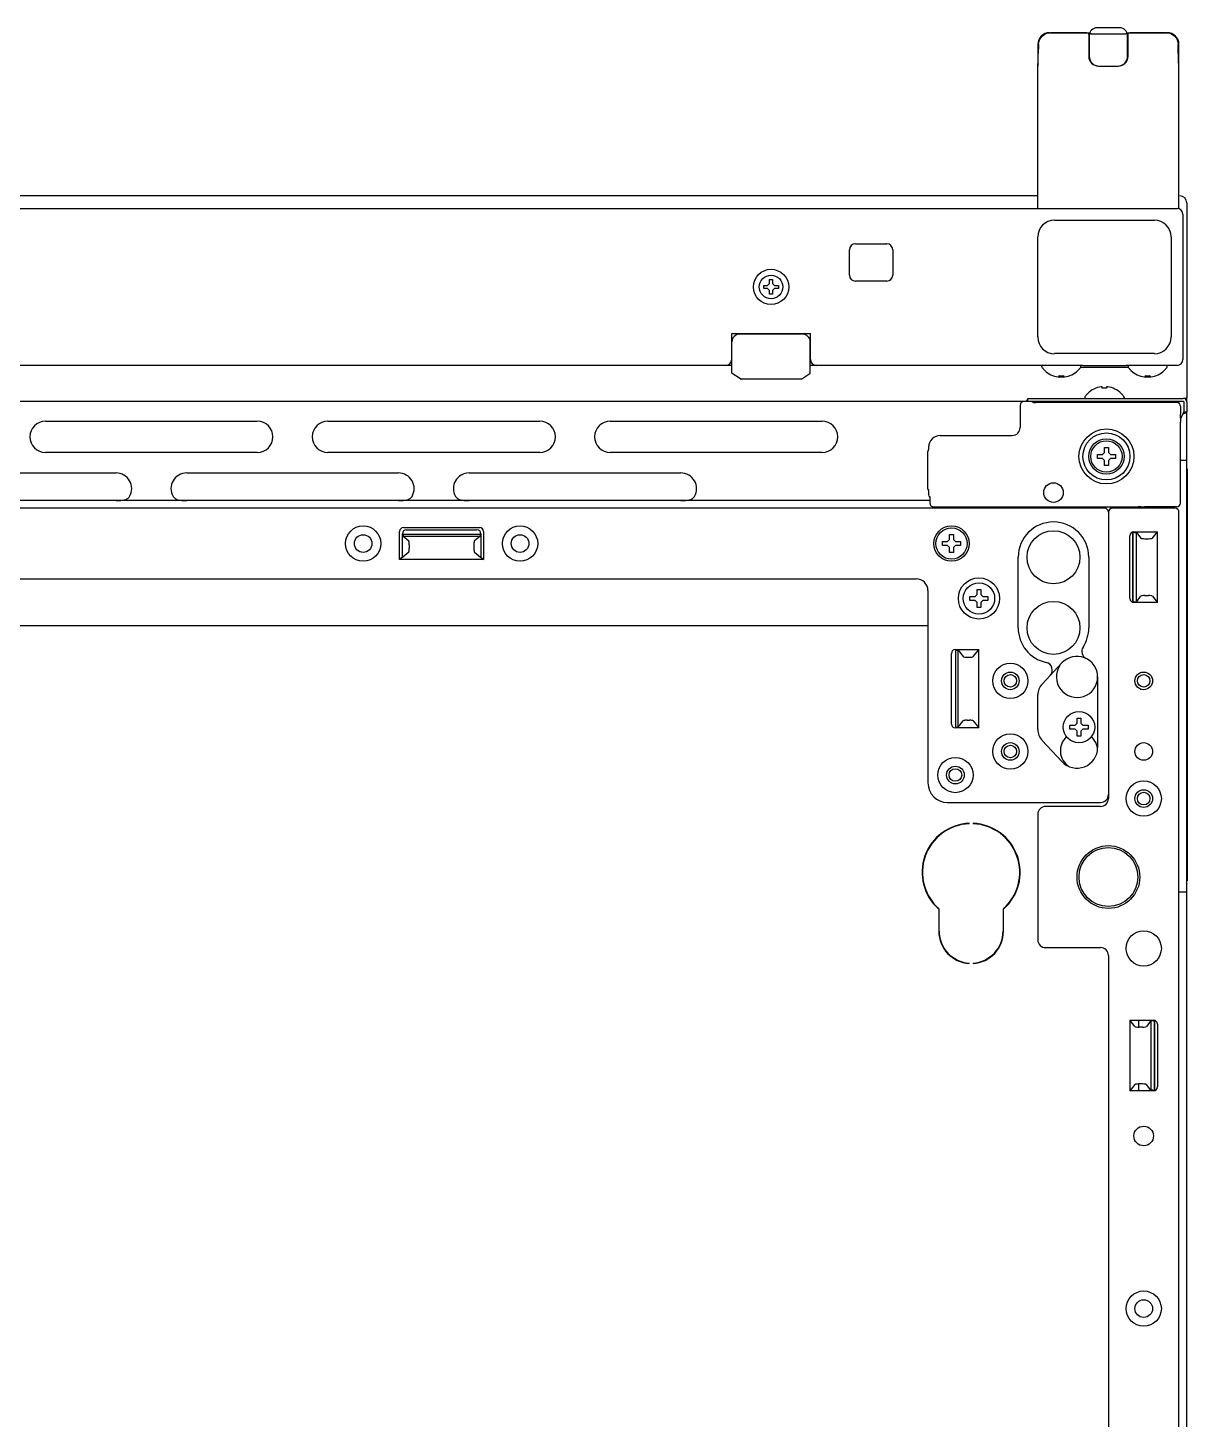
# Model space of a CAD drawing. Header units: millimetres. Extents: x -2618 to 1806, y -1718 to 1521.
# Drawn here: x 203 to 498.6, y 1166.2 to 1520.8 of the extents above; entities that cross this region are included whole.
import ezdxf

# ---------------------------------------------------------------- set-up
doc = ezdxf.new("R2010")
doc.units = ezdxf.units.MM
doc.header["$LTSCALE"] = 346.5
doc.layers.get('0').update_dxf_attribs({"linetype": 'CONTINUOUS'})
doc.layers.add('GEOM', color=7, linetype='CONTINUOUS')

msp = doc.modelspace()

# ---------------------------------------------------------------- linework, layer by layer
at = {"color": 7, "linetype": 'Continuous'}
for p, q in [((473, 1519.59), (463.71, 1519.59)), ((473.5, 1519.09), (473.5, 1513.59)), ((473.5, 1518.15), (473.6, 1518.18)), ((473.63, 1518.84), (473.63, 1513.59)), ((474.13, 1519.34), (482.88, 1519.34)), ((481.38, 1520.84), (475.63, 1520.84)), ((483.38, 1513.59), (483.38, 1518.84)), ((483.41, 1518.17), (483.5, 1518.15)), ((483.5, 1513.59), (483.5, 1519.09)), ((493.29, 1519.59), (484, 1519.59)), ((476, 1511.09), (481, 1511.09)), ((416.24, 1477.99), (-70.08, 1477.99)), ((460.5, 1477.99), (416.24, 1477.99)), ((498.5, 1476.19), (498.5, 1429.14)), ((-99, 1474.79), (496, 1474.79)), ((464.75, 1471.79), (490.25, 1471.79)), ((497.5, 1473.29), (497.5, 1436.29)), ((414, 1465.79), (422, 1465.79)), ((460.5, 1442.04), (460.5, 1467.54)), ((494.5, 1467.54), (494.5, 1442.04)), ((412.5, 1457.79), (412.5, 1464.29)), ((423.5, 1464.29), (423.5, 1457.79)), ((390.62, 1454.41), (390.62, 1455.16)), ((390.62, 1455.16), (391.62, 1455.16)), ((391.62, 1454.41), (390.62, 1454.41)), ((391.62, 1455.16), (392.12, 1455.66)), ((392.12, 1453.91), (391.62, 1454.41)), ((392.12, 1455.66), (392.12, 1456.66)), ((392.12, 1456.66), (392.88, 1456.66)), ((392.88, 1456.66), (392.88, 1455.66)), ((392.88, 1455.66), (393.38, 1455.16)), ((393.38, 1454.41), (392.88, 1453.91)), ((393.38, 1455.16), (394.38, 1455.16)), ((394.38, 1454.41), (393.38, 1454.41)), ((394.38, 1455.16), (394.38, 1454.41)), ((422, 1456.29), (414, 1456.29)), ((392.12, 1452.91), (392.12, 1453.91)), ((392.88, 1452.91), (392.12, 1452.91)), ((392.88, 1453.91), (392.88, 1452.91)), ((382.45, 1436.29), (382.45, 1442.89)), ((382.45, 1442.89), (402.55, 1442.89)), ((382.5, 1432.92), (382.5, 1440.79)), ((400.5, 1442.79), (384.5, 1442.79)), ((402.5, 1432.92), (402.5, 1440.79)), ((402.55, 1436.29), (402.55, 1442.89)), ((382.45, 1439.29), (382.5, 1439.29)), ((382.5, 1438.94), (382.45, 1438.94)), ((382.45, 1438.79), (382.5, 1438.79)), ((402.55, 1439.29), (402.5, 1439.29)), ((402.55, 1438.94), (402.5, 1438.94)), ((402.5, 1438.79), (402.55, 1438.79)), ((482, 1437.79), (464.75, 1437.79)), ((490.25, 1437.79), (482, 1437.79)), ((380.95, 1434.79), (16.05, 1434.79)), ((382.5, 1434.79), (380.95, 1434.79)), ((384.69, 1431.33), (382.61, 1432.71)), ((400.31, 1431.33), (402.39, 1432.71)), ((404.05, 1434.79), (402.5, 1434.79)), ((472, 1434.79), (404.05, 1434.79)), ((457.5, 1434.78), (456.26, 1434.77)), ((461.5, 1434.47), (461.5, 1434.59)), ((462, 1433.74), (462, 1433.79)), ((462, 1433.79), (462.02, 1433.79)), ((470.61, 1433.38), (470.6, 1433.39)), ((470.98, 1433.79), (471, 1433.79)), ((471, 1433.79), (471, 1433.74)), ((482.41, 1434.29), (471.41, 1434.29)), ((471.5, 1434.47), (471.5, 1434.59)), ((472, 1434.79), (474.25, 1434.79)), ((474.25, 1434.79), (483, 1434.79)), ((483.59, 1434.29), (482.41, 1434.29)), ((496, 1434.79), (483, 1434.79)), ((483.5, 1434.47), (483.5, 1434.59)), ((484, 1433.74), (484, 1433.79)), ((484, 1433.79), (484.02, 1433.79)), ((492.98, 1433.79), (493, 1433.79)), ((493, 1433.79), (493, 1433.74)), ((493.5, 1434.47), (493.5, 1434.59)), ((400.17, 1431.29), (384.83, 1431.29)), ((465.95, 1431.83), (465.95, 1432.19)), ((465.95, 1432.04), (467.05, 1432.04)), ((465.95, 1431.89), (467.05, 1431.89)), ((467.05, 1432.19), (467.05, 1431.83)), ((476.95, 1428.98), (476.95, 1429.34)), ((478.05, 1429.34), (478.05, 1428.98)), ((487.95, 1431.83), (487.95, 1432.19)), ((487.95, 1432.04), (489.05, 1432.04)), ((487.95, 1431.89), (489.05, 1431.89)), ((489.05, 1432.19), (489.05, 1431.83)), ((498.49, 1429.53), (498.52, 1427.89)), ((458, 1425.59), (458, 1426.39)), ((458, 1426.39), (497.6, 1426.39)), ((472.5, 1426.7), (472.5, 1426.59)), ((473, 1427.39), (473, 1427.43)), ((473.02, 1427.39), (473, 1427.39)), ((482, 1427.39), (481.98, 1427.39)), ((482, 1427.43), (482, 1427.39)), ((482.5, 1426.7), (482.5, 1426.59)), ((498.25, 1426.39), (497.62, 1426.39)), ((497.97, 1426.34), (497.87, 1426.34)), ((498.52, 1427.89), (498.5, 1426.63)), ((498.5, 1425.59), (498.5, 1426.63)), ((457, 1425.59), (-60, 1425.59)), ((456, 1424.59), (456, 1418.93)), ((458, 1425.59), (457, 1425.59)), ((497.6, 1425.59), (458, 1425.59)), ((459.03, 1425.57), (459.47, 1425.35)), ((495.88, 1425.34), (459.97, 1425.34)), ((483.5, 1425.59), (483.5, 1425.34)), ((496.5, 1425.12), (496.5, 1425.59)), ((497.6, 1422.51), (496.87, 1421.24)), ((496.88, 1424.34), (496.88, 1422.37)), ((497.6, 1425.59), (497.6, 1425.49)), ((497.6, 1422.51), (497.7, 1422.53)), ((497.7, 1425.49), (497.7, 1422.92)), ((497.7, 1422.92), (498.5, 1422.92)), ((498.5, 1425.49), (498.5, 1422.92)), ((498.5, 869.29), (498.5, 1422.92)), ((207.5, 1420.59), (261.5, 1420.59)), ((279.5, 1420.59), (333.5, 1420.59)), ((351.5, 1420.59), (405.5, 1420.59)), ((496.87, 1421.36), (496.87, 1421.34)), ((496.87, 1399.72), (496.87, 1420.34)), ((435.65, 1416.94), (454, 1416.94)), ((261.5, 1412.59), (207.5, 1412.59)), ((333.5, 1412.59), (279.5, 1412.59)), ((405.5, 1412.59), (351.5, 1412.59)), ((432.49, 1403.21), (432.49, 1412.97)), ((432.58, 1413.19), (432.65, 1413.15)), ((432.64, 1413.02), (432.65, 1413.07)), ((432.65, 1413.94), (432.65, 1413.32)), ((475.7, 1412.09), (477, 1412.09)), ((475.7, 1411.09), (475.7, 1412.09)), ((477, 1412.09), (477.5, 1412.59)), ((477.5, 1412.59), (477.5, 1413.89)), ((477.5, 1413.89), (478.5, 1413.89)), ((478.5, 1413.89), (478.5, 1412.59)), ((478.5, 1412.59), (479, 1412.09)), ((479, 1412.09), (480.3, 1412.09)), ((480.3, 1412.09), (480.3, 1411.09)), ((477, 1411.09), (475.7, 1411.09)), ((477.5, 1410.59), (477, 1411.09)), ((477.5, 1409.29), (477.5, 1410.59)), ((478.5, 1409.29), (477.5, 1409.29)), ((479, 1411.09), (478.5, 1410.59)), ((478.5, 1410.59), (478.5, 1409.29)), ((480.3, 1411.09), (479, 1411.09)), ((498.5, 1410.59), (496.87, 1410.59)), ((498.59, 1408.39), (498.54, 1408.39)), ((498.54, 1303.39), (498.54, 1408.39)), ((498.59, 1408.39), (498.59, 1303.39)), ((171.5, 1407.39), (225.5, 1407.39)), ((243.5, 1407.39), (297.5, 1407.39)), ((315.5, 1407.39), (369.5, 1407.39)), ((498.54, 1405.89), (498.5, 1405.89)), ((432.64, 1403.15), (432.65, 1403.11)), ((432.65, 1402.86), (432.65, 1401.85)), ((432.94, 1401.24), (432.94, 1401.07)), ((432.94, 1401.07), (432.95, 1400.86)), ((432.95, 1400.86), (432.95, 1400.6)), ((477.5, 1398.39), (-80.5, 1398.39)), ((432.95, 1400.39), (-35.95, 1400.39)), ((432.95, 1400.6), (432.95, 1400.3)), ((432.95, 1400.3), (432.96, 1399.96)), ((432.96, 1399.96), (432.96, 1399.73)), ((433.96, 1398.74), (486.1, 1398.74)), ((478.5, 1397.39), (478.5, 1324.39)), ((495.5, 1398.39), (479.5, 1398.39)), ((483.5, 1398.74), (483.5, 1398.59)), ((494.5, 1398.59), (483.5, 1398.59)), ((483.88, 1398.74), (483.79, 1398.59)), ((483.88, 1398.74), (483.79, 1398.59)), ((486.76, 1398.72), (486.1, 1398.74)), ((495.87, 1398.72), (487.7, 1398.72)), ((496.5, 871.39), (496.5, 1397.39)), ((297.79, 1385.32), (297.79, 1392.46)), ((298.5, 1385.89), (298.5, 1391.9)), ((298.68, 1391.76), (298.68, 1391.23)), ((298.68, 1391.23), (318.32, 1391.23)), ((298.68, 1391.23), (300.11, 1390.09)), ((298.75, 1391.75), (318.25, 1391.75)), ((298.75, 1391.75), (318.25, 1391.75)), ((298.79, 1393.45), (318.21, 1393.45)), ((299.49, 1392.89), (317.51, 1392.89)), ((318.32, 1391.23), (316.89, 1390.09)), ((318.32, 1391.76), (318.32, 1391.23)), ((318.5, 1391.9), (318.5, 1385.89)), ((319.21, 1392.46), (319.21, 1385.32)), ((437.5, 1389.89), (438, 1390.39)), ((438, 1390.39), (438, 1391.69)), ((438, 1391.69), (439, 1391.69)), ((439, 1391.69), (439, 1390.39)), ((439, 1390.39), (439.5, 1389.89)), ((484, 1375.39), (484, 1391.39)), ((484.74, 1392.14), (484.74, 1374.64)), ((484.74, 1374.64), (484.74, 1392.14)), ((484.99, 1392.39), (491, 1392.39)), ((485.13, 1392.21), (485.66, 1392.21)), ((485.66, 1374.56), (485.66, 1392.21)), ((485.66, 1392.21), (486.8, 1390.77)), ((487.79, 1390.62), (488.73, 1390.62)), ((489.72, 1390.77), (490.94, 1392.31)), ((491, 1374.39), (491, 1392.39)), ((300.11, 1387.17), (298.57, 1385.94)), ((300.26, 1389.1), (300.26, 1388.16)), ((316.74, 1389.1), (316.74, 1388.16)), ((316.89, 1387.17), (318.43, 1385.94)), ((436.2, 1388.89), (436.2, 1389.89)), ((436.2, 1389.89), (437.5, 1389.89)), ((437.5, 1388.89), (436.2, 1388.89)), ((438, 1388.39), (437.5, 1388.89)), ((438, 1387.09), (438, 1388.39)), ((439, 1387.09), (438, 1387.09)), ((439.5, 1388.89), (439, 1388.39)), ((439, 1388.39), (439, 1387.09)), ((439.5, 1389.89), (440.8, 1389.89)), ((440.8, 1388.89), (439.5, 1388.89)), ((440.8, 1389.89), (440.8, 1388.89)), ((298.5, 1385.89), (297.79, 1385.32)), ((319.21, 1385.32), (297.79, 1385.32)), ((318.5, 1385.89), (319.21, 1385.32)), ((455.5, 1367.89), (455.5, 1385.89)), ((473.5, 1385.89), (473.5, 1367.89)), ((-32.5, 1380.39), (429.5, 1380.39)), ((432.5, 1377.39), (432.5, 1328.39)), ((444.5, 1375.89), (445, 1376.39)), ((445, 1376.39), (445, 1377.69)), ((445, 1377.69), (446, 1377.69)), ((446, 1377.69), (446, 1376.39)), ((446, 1376.39), (446.5, 1375.89)), ((485.66, 1374.56), (486.8, 1376)), ((487.79, 1376.15), (488.73, 1376.15)), ((489.72, 1376), (490.94, 1374.46)), ((443.2, 1374.89), (443.2, 1375.89)), ((443.2, 1375.89), (444.5, 1375.89)), ((444.5, 1374.89), (443.2, 1374.89)), ((445, 1374.39), (444.5, 1374.89)), ((445, 1373.09), (445, 1374.39)), ((446, 1373.09), (445, 1373.09)), ((446.5, 1374.89), (446, 1374.39)), ((446, 1374.39), (446, 1373.09)), ((446.5, 1375.89), (447.8, 1375.89)), ((447.8, 1374.89), (446.5, 1374.89)), ((447.8, 1375.89), (447.8, 1374.89)), ((491, 1374.39), (484.99, 1374.39)), ((485.13, 1374.56), (485.66, 1374.56)), ((432.5, 1368.39), (-35.5, 1368.39)), ((439.49, 1362.39), (445.5, 1362.39)), ((439.63, 1362.21), (440.16, 1362.21)), ((439.64, 1342.64), (439.64, 1362.14)), ((439.64, 1342.64), (439.64, 1362.14)), ((440.16, 1342.56), (440.16, 1362.21)), ((440.16, 1362.21), (441.46, 1360.57)), ((444.05, 1360.57), (445.44, 1362.31)), ((445.5, 1342.39), (445.5, 1362.39)), ((438.5, 1343.39), (438.5, 1361.39)), ((442.45, 1360.42), (443.06, 1360.42)), ((461.58, 1353.54), (466.67, 1358.97)), ((475.75, 1355.39), (475.75, 1337.39)), ((460.5, 1341.97), (460.5, 1350.81)), ((440.16, 1342.56), (441.46, 1344.2)), ((442.45, 1344.35), (443.06, 1344.35)), ((444.05, 1344.2), (445.44, 1342.46)), ((470.5, 1344.89), (471.5, 1344.89)), ((470.5, 1343.59), (470.5, 1344.89)), ((471.5, 1344.89), (471.5, 1343.59)), ((445.5, 1342.39), (439.49, 1342.39)), ((439.63, 1342.56), (440.16, 1342.56)), ((468.7, 1343.09), (470, 1343.09)), ((468.7, 1342.09), (468.7, 1343.09)), ((470, 1342.09), (468.7, 1342.09)), ((470, 1343.09), (470.5, 1343.59)), ((470.5, 1341.59), (470, 1342.09)), ((470.5, 1340.29), (470.5, 1341.59)), ((471.5, 1343.59), (472, 1343.09)), ((472, 1342.09), (471.5, 1341.59)), ((471.5, 1341.59), (471.5, 1340.29)), ((472, 1343.09), (473.3, 1343.09)), ((473.3, 1342.09), (472, 1342.09)), ((473.3, 1343.09), (473.3, 1342.09)), ((466.67, 1333.8), (461.58, 1339.23)), ((471.5, 1340.29), (470.5, 1340.29)), ((437.5, 1323.39), (476.5, 1323.39)), ((460.5, 1320.39), (460.5, 1288.39)), ((476.5, 1322.39), (462.5, 1322.39)), ((443, 1317.98), (443, 1318.08)), ((444, 1318.08), (444, 1317.98)), ((447.3, 1317.49), (447.3, 1317.39)), ((498.54, 1305.89), (498.5, 1305.89)), ((498.59, 1303.39), (498.54, 1303.39)), ((496.5, 1300.59), (498.5, 1300.59)), ((435.25, 1296.2), (435.25, 1290.59)), ((435.35, 1290.59), (435.35, 1296.24)), ((451.65, 1296.24), (451.65, 1290.59)), ((451.75, 1290.59), (451.75, 1296.2)), ((462.5, 1286.39), (476.5, 1286.39)), ((478.5, 1284.39), (478.5, 984.39)), ((443, 1282.35), (443, 1282.45)), ((444, 1282.45), (444, 1282.35)), ((447.3, 1283.38), (447.3, 1283.26)), ((484, 1267.89), (490.01, 1267.89)), ((484, 1267.89), (484, 1249.89)), ((485.28, 1266.27), (484.06, 1267.81)), ((487.21, 1266.12), (486.27, 1266.12)), ((486.28, 1266.12), (486.28, 1267.89)), ((489.34, 1267.71), (488.2, 1266.27)), ((489.87, 1267.71), (489.34, 1267.71)), ((489.34, 1267.71), (489.34, 1250.06)), ((490.26, 1267.64), (490.26, 1250.14)), ((490.26, 1250.14), (490.26, 1267.64)), ((491, 1266.89), (491, 1250.89)), ((490.01, 1249.89), (484, 1249.89)), ((485.28, 1251.5), (484.06, 1249.96)), ((487.21, 1251.65), (486.27, 1251.65)), ((486.28, 1249.89), (486.28, 1251.65)), ((489.34, 1250.06), (488.2, 1251.5)), ((489.87, 1250.06), (489.34, 1250.06))]:
    msp.add_line(p, q, dxfattribs=at)
msp.add_lwpolyline([(432.93, 1401.45), (432.93, 1401.45), (432.93, 1401.43), (432.93, 1401.4), (432.93, 1401.36), (432.94, 1401.3), (432.94, 1401.24)], dxfattribs=at)
for centre, radius in [((392.5, 1454.79), 4.5), ((392.5, 1454.79), 3), ((478, 1411.59), 7), ((478, 1411.59), 6), ((478, 1411.59), 4.5), ((478, 1411.59), 4), ((464.5, 1402.39), 2.5), ((288.5, 1389.39), 4.5), ((328.5, 1389.39), 4.5), ((438.5, 1389.39), 4.5), ((288.5, 1389.39), 2.25), ((328.5, 1389.39), 2.25), ((438.5, 1389.39), 4), ((464.5, 1385.89), 6.75), ((445.5, 1375.39), 5.25), ((445.5, 1375.39), 4), ((464.5, 1367.89), 6.75), ((453.5, 1354.39), 4.5), ((453.5, 1354.39), 2.25), ((453.5, 1354.39), 1.6), ((487.5, 1354.39), 2.25), ((487.5, 1354.39), 1.6), ((471, 1342.59), 4), ((453.5, 1336.39), 4.5), ((453.5, 1336.39), 2.25), ((453.5, 1336.39), 1.6), ((487.5, 1336.39), 2.25), ((439.5, 1330.39), 4.5), ((439.5, 1330.39), 2.25), ((439.5, 1330.39), 1.6), ((487.5, 1324.39), 4.5), ((487.5, 1324.39), 2.25), ((487.5, 1324.39), 1.6), ((478.5, 1304.39), 8), ((478.5, 1304.39), 7.49), ((487.5, 1286.19), 4.5), ((487.5, 1238.39), 2.5), ((487.5, 1194.39), 4.5), ((487.5, 1194.39), 2.25)]:
    msp.add_circle(centre, radius, dxfattribs=at)
for centre, radius, start, end in [((475.63, 1518.84), 2, 90, 180), ((474.13, 1518.84), 0.5, 90, 180), ((481.38, 1518.84), 2, 0, 90), ((482.88, 1518.84), 0.5, 0, 90), ((476, 1513.59), 2.5, 180, 270), ((476.13, 1513.59), 2.5, 180, 270), ((480.88, 1513.59), 2.5, 270, 0), ((481, 1513.59), 2.5, 270, 0), ((496.7, 1476.19), 1.8, 0, 90), ((496, 1473.29), 1.5, 0, 90), ((414, 1464.29), 1.5, 90, 180), ((422, 1464.29), 1.5, 0, 90), ((414, 1457.79), 1.5, 180, 270), ((422, 1457.79), 1.5, 270, 0), ((380.95, 1436.29), 1.5, 270, 0), ((404.05, 1436.29), 1.5, 180, 270), ((496, 1436.29), 1.5, 270, 0), ((382.75, 1432.92), 0.25, 179.997, 236.3086), ((402.25, 1432.92), 0.25, 303.6914, 0.003), ((457.5, 1435.28), 0.5, 270.5, 277.0141), ((461.7, 1434.59), 0.2, 90, 180), ((461.7, 1434.47), 0.2, 180, 213.2419), ((466.3, 1437.49), 5.7, 213.2419, 221.0283), ((466.31, 1437.49), 5.67, 220.8174, 224.4834), ((466.69, 1437.49), 5.67, 315.5167, 319.1826), ((466.7, 1437.49), 5.7, 318.9717, 326.7581), ((471.3, 1434.59), 0.2, 0, 90), ((471.3, 1434.47), 0.2, 326.7581, 0), ((483.7, 1434.59), 0.2, 90, 180), ((483.7, 1434.47), 0.2, 180, 213.2419), ((488.3, 1437.49), 5.7, 213.2419, 221.0283), ((488.31, 1437.49), 5.67, 220.8174, 224.4834), ((488.69, 1437.49), 5.67, 315.5167, 319.1826), ((488.7, 1437.49), 5.7, 318.9717, 326.7581), ((493.3, 1434.59), 0.2, 0, 90), ((493.3, 1434.47), 0.2, 326.7581, 0), ((466.42, 1438.14), 6.33, 263.1837, 265.7043), ((466.5, 1437.99), 5.82, 264.5821, 270.0028), ((466.5, 1437.99), 5.82, 269.9972, 275.4179), ((466.58, 1438.14), 6.33, 274.2958, 276.8163), ((477.42, 1423.03), 6.33, 94.2958, 96.8163), ((477.58, 1423.03), 6.33, 83.1837, 85.7043), ((488.42, 1438.14), 6.33, 263.1837, 265.7043), ((488.5, 1437.99), 5.82, 264.5821, 270.0028), ((488.5, 1437.99), 5.82, 269.9972, 275.4179), ((489.6, 1433.29), 1.29, 239.571, 243.3405), ((489.66, 1433.42), 1.43, 243.3017, 244.6468), ((488.58, 1438.14), 6.33, 274.2958, 276.8163), ((458.5, 1425.49), 0.9, 123.749, 173.62), ((472.7, 1426.7), 0.2, 146.7581, 180), ((472.7, 1426.59), 0.2, 180, 270), ((477.3, 1423.69), 5.7, 138.9717, 146.7581), ((477.31, 1423.68), 5.67, 135.5167, 139.1826), ((477.5, 1423.18), 5.82, 89.9972, 95.4179), ((477.5, 1423.18), 5.82, 84.5821, 90.0028), ((477.69, 1423.68), 5.67, 40.8174, 44.4834), ((477.7, 1423.69), 5.7, 33.2419, 41.0283), ((482.3, 1426.59), 0.2, 270, 0), ((482.3, 1426.7), 0.2, 0, 33.2419), ((497.6, 1425.49), 0.9, 0, 90), ((495.53, 1428.79), 3.45, 315.0038, 315.9667), ((498.25, 1426.64), 0.25, 270, 359), ((497.6, 1425.49), 0.1, 0, 90), ((207.5, 1416.59), 4, 90, 270), ((261.5, 1416.59), 4, 270, 90), ((279.5, 1416.59), 4, 90, 270), ((333.5, 1416.59), 4, 270, 90), ((351.5, 1416.59), 4, 90, 270), ((405.5, 1416.59), 4, 270, 90), ((432.79, 1412.97), 0.3, 117.1971, 180), ((225.5, 1403.39), 4, 330, 90), ((243.5, 1403.39), 4, 90, 210), ((297.5, 1403.39), 4, 330, 90), ((315.5, 1403.39), 4, 90, 210), ((369.5, 1403.39), 4, 330, 90), ((432.79, 1403.21), 0.3, 180, 242.8029), ((433.66, 1401.86), 1.01, 210.6456, 224.9969), ((433.96, 1399.74), 1, 180.3023, 269.9934), ((477.5, 1397.39), 1, 0, 90), ((479.5, 1397.39), 1, 90, 180), ((494.5, 1396.59), 2, 64.1648, 90), ((495.5, 1397.39), 1, 0, 90), ((464.5, 1385.89), 9, 0, 180), ((298.75, 1391), 0.75, 90, 109.4728), ((298.75, 1391), 0.75, 90, 109.478), ((318.25, 1391), 0.75, 70.5272, 90), ((318.25, 1391), 0.75, 70.522, 90), ((485.49, 1392.14), 0.75, 164.0249, 180), ((485.49, 1392.14), 0.75, 164.0165, 180), ((429.5, 1377.39), 3, 0, 90), ((485.49, 1374.64), 0.75, 180, 195.9753), ((485.49, 1374.64), 0.75, 180, 195.9838), ((464.5, 1367.89), 9, 180, 257.934), ((464.5, 1367.89), 9, 326.9251, 0), ((440.39, 1362.14), 0.75, 160.5272, 180), ((440.39, 1362.14), 0.75, 160.5191, 180), ((473.72, 1361.88), 2, 146.9251, 243.6535), ((462.2, 1357.13), 2, 316.8886, 77.934), ((470.5, 1355.39), 5.25, 146.25, 0), ((470.5, 1355.39), 5.25, 0, 136.8886), ((487.5, 1354.39), 2.25, 134.9328, 135.0595), ((487.5, 1354.39), 2.25, 112.4187, 112.5766), ((487.5, 1354.39), 2.25, 89.9159, 90.0841), ((487.5, 1354.39), 2.25, 67.4235, 67.5814), ((487.5, 1354.39), 2.25, 44.9406, 45.0673), ((464.5, 1350.81), 4, 136.8886, 180), ((487.5, 1354.39), 2.25, 224.9406, 225.0673), ((487.5, 1354.39), 2.25, 247.4235, 247.5814), ((487.5, 1354.39), 2.25, 269.9159, 270.0841), ((487.5, 1354.39), 2.25, 292.4187, 292.5766), ((487.5, 1354.39), 2.25, 314.9328, 315.0595), ((440.39, 1342.64), 0.75, 180, 199.4728), ((440.39, 1342.64), 0.75, 180, 199.4809), ((464.5, 1341.97), 4, 180, 223.1114), ((471, 1336.59), 4.75, 131.4767, 236.2919), ((470.5, 1337.39), 5.25, 223.1114, 0), ((471, 1336.59), 4.75, 2.5761, 48.5233), ((437.5, 1328.39), 5, 180, 270), ((476.5, 1325.39), 2, 270, 0), ((476.5, 1324.39), 2, 270, 0), ((462.5, 1320.39), 2, 90, 180), ((443.5, 1305.59), 12.5, 92.2924, 228.7001), ((443.5, 1305.59), 12.4, 92.3109, 228.9092), ((443.5, 1305.59), 12.5, 311.2999, 87.7076), ((443.5, 1305.59), 12.4, 311.0908, 87.6891), ((443.5, 1290.59), 8.25, 180, 266.5254), ((443.5, 1290.59), 8.15, 180, 266.4827), ((443.5, 1290.59), 8.25, 273.4746, 0), ((443.5, 1290.59), 8.15, 273.5173, 0), ((462.5, 1288.39), 2, 180, 270), ((476.5, 1284.39), 2, 0, 90), ((489.51, 1267.64), 0.75, 0, 15.9753), ((489.51, 1267.64), 0.75, 0, 15.9859), ((489.51, 1250.14), 0.75, 344.0249, 0), ((489.51, 1250.14), 0.75, 344.0143, 0)]:
    msp.add_arc(centre, radius, start, end, dxfattribs=at)
at = {"color": 7, "linetype": 'Continuous', "extrusion": (0, 0, -1)}
for centre, start_param, end_param in [((473, 1519.09), -3.141593, -1.570796), ((484, 1519.09), -4.712389, -3.141593)]:
    msp.add_ellipse(centre, major_axis=(0, -0.5), ratio=0.999391, start_param=start_param, end_param=end_param, dxfattribs=at)
at = {"color": 7, "linetype": 'Continuous'}
for centre, major_axis, ratio, start_param, end_param in [((464.75, 1467.54), (3.01, -3.01), 0.999695, 2.356347, 3.926839), ((490.25, 1467.54), (3.01, 3.01), 0.999695, -0.785246, 0.785246), ((384.5, 1440.79), (-1.41, 1.41), 0.999695, -0.785246, 0.785246), ((400.5, 1440.79), (1.41, 1.41), 0.999695, -0.785246, 0.785246), ((464.75, 1442.04), (3.01, 3.01), 0.999695, -3.926839, -2.356347), ((490.25, 1442.04), (3.01, -3.01), 0.999695, -0.785246, 0.785246), ((457, 1424.59), (-0.707, 0.707), 0.999695, -0.785246, 0.785246), ((459.97, 1425.35), (0.5, 0), 0.017455, -3.106686, -1.570796), ((495.88, 1424.34), (0.447, 0.895), 0.99981, -1.107103, 0.463541), ((496.87, 1422.36), (0, 1), 0.004363, -3.107855, -1.563239), ((454, 1418.94), (-1.41, 1.41), 0.999695, -3.926839, -2.356347), ((496.87, 1420.34), (0, 1), 0.004363, 6.316923, 7.861539), ((435.65, 1413.93), (2.12, -2.12), 0.999695, 2.356347, 3.926839), ((432.14, 1413.02), (0.5, 0), 0.087489, -0.780816, -0.017453), ((432.65, 1413.32), (0, 0.25), 0.017455, -1.908614, -1.570796), ((432.14, 1403.15), (0.5, 0), 0.087489, 0.017453, 0.780816), ((432.65, 1402.86), (0, 0.25), 0.017455, -1.232978, -0.087266), ((433.65, 1401.85), (0.707, -0.707), 0.999695, -2.356347, -1.822338), ((487.7, 1398.73), (1, 0), 0.008727, -2.792527, -1.570796), ((495.87, 1399.72), (-0.707, 0.707), 0.999924, 2.356233, 3.926953), ((298.81, 1392.44), (0.802, -0.639), 0.975509, 2.255852, 3.802479), ((299.52, 1391.88), (-0.802, 0.639), 0.975509, 5.397445, 6.944072), ((317.48, 1391.88), (0.802, 0.639), 0.975509, 5.622299, 7.168926), ((318.19, 1392.44), (0.802, 0.639), 0.975509, -0.660886, 0.885741), ((485, 1391.37), (-0.453, 0.913), 0.981173, 5.830128, 7.385789), ((485.15, 1391.19), (-0.639, 0.802), 0.975509, -0.660886, -0.269599), ((487.79, 1390.8), (1, 0), 0.176327, -3.001966, -1.570796), ((488.73, 1390.8), (1, 0), 0.176327, -1.570796, -0.139626), ((490.93, 1392.81), (0, 0.5), 0.140541, -2.96706, -2.544119), ((300.09, 1389.1), (0, 1), 0.176327, -1.570796, -0.139626), ((300.09, 1388.16), (0, 1), 0.176327, -3.001966, -1.570796), ((316.91, 1389.1), (0, 1), 0.176327, 0.139626, 1.570796), ((316.91, 1388.16), (0, 1), 0.176327, -4.712389, -3.281219), ((298.08, 1385.96), (0.5, 0), 0.140541, -0.546454, -0.174533), ((318.92, 1385.96), (0.5, 0), 0.140541, -2.96706, -2.544119), ((487.79, 1375.97), (1, 0), 0.176327, 1.570796, 3.001966), ((488.73, 1375.97), (1, 0), 0.176327, 0.139626, 1.570796), ((485, 1375.4), (-0.453, -0.913), 0.981173, 5.180581, 6.736243), ((485.15, 1375.58), (0.639, 0.802), 0.975509, 9.698715, 10.085664), ((490.93, 1373.97), (0, 0.5), 0.140541, -0.546454, -0.174533), ((439.5, 1361.37), (-0.453, 0.913), 0.981173, 5.830128, 7.385789), ((445.43, 1362.81), (0, 0.5), 0.140541, -2.96706, -2.544119), ((442.45, 1360.6), (1, 0), 0.176327, -3.001966, -1.570796), ((443.06, 1360.6), (1, 0), 0.176327, -1.570796, -0.139626), ((442.45, 1344.18), (1, 0), 0.176327, 1.570796, 3.001966), ((443.06, 1344.18), (1, 0), 0.176327, 0.139626, 1.570796), ((439.5, 1343.4), (-0.453, -0.913), 0.981173, -1.102604, 0.453057), ((445.43, 1341.97), (0, 0.5), 0.140541, -0.546454, -0.174533), ((484.07, 1268.31), (0, 0.5), 0.140541, -3.688047, -3.316126), ((486.27, 1266.3), (1, 0), 0.176327, -3.001966, -1.570796), ((487.21, 1266.3), (1, 0), 0.176327, -1.570796, -0.139626), ((489.85, 1266.69), (-0.639, -0.802), 0.975509, 9.698715, 10.085664), ((490, 1266.87), (0.453, 0.913), 0.981173, 5.180581, 6.736243), ((484.07, 1249.47), (0, 0.5), 0.140541, 0.174533, 0.597473), ((486.27, 1251.47), (1, 0), 0.176327, 1.570796, 3.001966), ((487.21, 1251.47), (1, 0), 0.176327, 0.139626, 1.570796), ((489.85, 1251.08), (0.639, -0.802), 0.975509, -0.660886, -0.269599), ((490, 1250.9), (0.453, -0.913), 0.981173, 5.830128, 7.385789)]:
    msp.add_ellipse(centre, major_axis=major_axis, ratio=ratio, start_param=start_param, end_param=end_param, dxfattribs=at)
for points, knots in [([(462.26, 1433.52), (462.71, 1433.06), (463.78, 1432.29), (465.04, 1431.93), (465.67, 1431.85)], [0, 0, 0, 0, 0.499968, 1, 1, 1, 1]), ([(467.33, 1431.85), (467.96, 1431.93), (469.22, 1432.29), (470.29, 1433.06), (470.74, 1433.52)], [0, 0, 0, 0, 0.500033, 1, 1, 1, 1]), ([(484.26, 1433.52), (484.71, 1433.06), (485.78, 1432.29), (487.04, 1431.93), (487.67, 1431.85)], [0, 0, 0, 0, 0.499968, 1, 1, 1, 1]), ([(489.33, 1431.85), (489.96, 1431.93), (491.22, 1432.29), (492.29, 1433.06), (492.74, 1433.52)], [0, 0, 0, 0, 0.500033, 1, 1, 1, 1]), ([(476.67, 1429.32), (476.04, 1429.24), (474.78, 1428.88), (473.71, 1428.11), (473.26, 1427.65)], [0, 0, 0, 0, 0.500033, 1, 1, 1, 1]), ([(481.74, 1427.65), (481.29, 1428.11), (480.22, 1428.88), (478.96, 1429.24), (478.33, 1429.32)], [0, 0, 0, 0, 0.499968, 1, 1, 1, 1]), ([(497.6, 1422.51), (497.61, 1422.54), (497.66, 1422.67), (497.7, 1422.81), (497.7, 1422.92)], [0, 0, 0, 0, 0.2586, 1, 1, 1, 1]), ([(497.7, 1422.53), (497.89, 1422.59), (498.15, 1422.67), (498.42, 1422.79), (498.5, 1422.88), (498.5, 1422.92)], [0, 0, 0, 0, 0.662099, 0.876477, 1, 1, 1, 1]), ([(225.5, 1400.39), (225.83, 1400.39), (226.31, 1400.38), (226.95, 1400.4), (227.42, 1400.45), (227.86, 1400.55), (228.28, 1400.73), (228.66, 1401.01), (228.87, 1401.26), (228.96, 1401.39)], [0, 0, 0, 0, 0.259451, 0.386096, 0.509332, 0.629319, 0.748477, 0.871281, 1, 1, 1, 1]), ([(240.04, 1401.39), (240.13, 1401.26), (240.34, 1401.01), (240.72, 1400.73), (241.14, 1400.55), (241.58, 1400.45), (242.05, 1400.4), (242.69, 1400.38), (243.17, 1400.39), (243.5, 1400.39)], [0, 0, 0, 0, 0.128719, 0.251523, 0.370681, 0.490668, 0.613904, 0.740549, 1, 1, 1, 1]), ([(297.5, 1400.39), (297.83, 1400.39), (298.31, 1400.38), (298.95, 1400.4), (299.42, 1400.45), (299.86, 1400.55), (300.28, 1400.73), (300.66, 1401.01), (300.87, 1401.26), (300.96, 1401.39)], [0, 0, 0, 0, 0.259451, 0.386096, 0.509332, 0.629319, 0.748477, 0.871281, 1, 1, 1, 1]), ([(312.04, 1401.39), (312.13, 1401.26), (312.34, 1401.01), (312.72, 1400.73), (313.14, 1400.55), (313.58, 1400.45), (314.05, 1400.4), (314.69, 1400.38), (315.17, 1400.39), (315.5, 1400.39)], [0, 0, 0, 0, 0.128719, 0.251523, 0.370681, 0.490668, 0.613904, 0.740549, 1, 1, 1, 1]), ([(369.5, 1400.39), (369.83, 1400.39), (370.31, 1400.38), (370.95, 1400.4), (371.42, 1400.45), (371.86, 1400.55), (372.28, 1400.73), (372.66, 1401.01), (372.87, 1401.26), (372.96, 1401.39)], [0, 0, 0, 0, 0.259451, 0.386096, 0.509332, 0.629319, 0.748477, 0.871281, 1, 1, 1, 1])]:
    msp.add_open_spline(points, degree=3, knots=knots, dxfattribs=at)
for points in [[(384.69, 1431.33), (384.73, 1431.3), (384.78, 1431.29), (384.83, 1431.29)], [(400.31, 1431.33), (400.27, 1431.3), (400.22, 1431.29), (400.17, 1431.29)], [(497.55, 1425.58), (497.54, 1425.58), (497.53, 1425.58), (497.53, 1425.58)], [(497.57, 1425.56), (497.57, 1425.57), (497.56, 1425.57), (497.55, 1425.58)], [(497.6, 1425.55), (497.59, 1425.55), (497.58, 1425.56), (497.57, 1425.56)]]:
    msp.add_open_spline(points, degree=3, dxfattribs=at)
at = {"layer": 'GEOM', "color": 7, "linetype": 'Continuous'}
for p, q in [((463.5, 1519.59), (473.78, 1519.59)), ((473.5, 1518.59), (473.63, 1518.59)), ((483.22, 1519.59), (493.5, 1519.59)), ((483.38, 1518.59), (483.5, 1518.59)), ((460.5, 1516.59), (460.5, 1511.41)), ((460.5, 1510.59), (460.69, 1515.46)), ((460.71, 1516.59), (460.71, 1516.56)), ((496.29, 1516.59), (496.29, 1516.56)), ((496.5, 1510.59), (496.31, 1515.46)), ((496.5, 1511.41), (496.5, 1516.59)), ((460.5, 1474.79), (460.5, 1510.59)), ((496.5, 1474.79), (496.5, 1510.59))]:
    msp.add_line(p, q, dxfattribs=at)
for centre, radius, start, end in [((463.5, 1516.59), 3, 90, 180), ((493.5, 1516.59), 3, 0, 90), ((466.5, 1511.41), 6, 180, 183.4717)]:
    msp.add_arc(centre, radius, start, end, dxfattribs=at)
at = {"layer": 'GEOM', "color": 7, "linetype": 'Continuous', "extrusion": (0, 0, -1)}
for centre, major_axis, ratio, start_param, end_param in [((463.72, 1516.58), (2.12, -2.13), 0.998785, -3.925412, -2.357775), ((493.28, 1516.58), (-2.12, -2.13), 0.998785, -3.92541, -2.357773), ((460.66, 1516.56), (0, -1.5), 0.034921, -1.570864, -0.743834), ((496.34, 1516.56), (0, -1.5), 0.034921, 0.743834, 1.570864)]:
    msp.add_ellipse(centre, major_axis=major_axis, ratio=ratio, start_param=start_param, end_param=end_param, dxfattribs=at)

doc.saveas('drawing.dxf')
